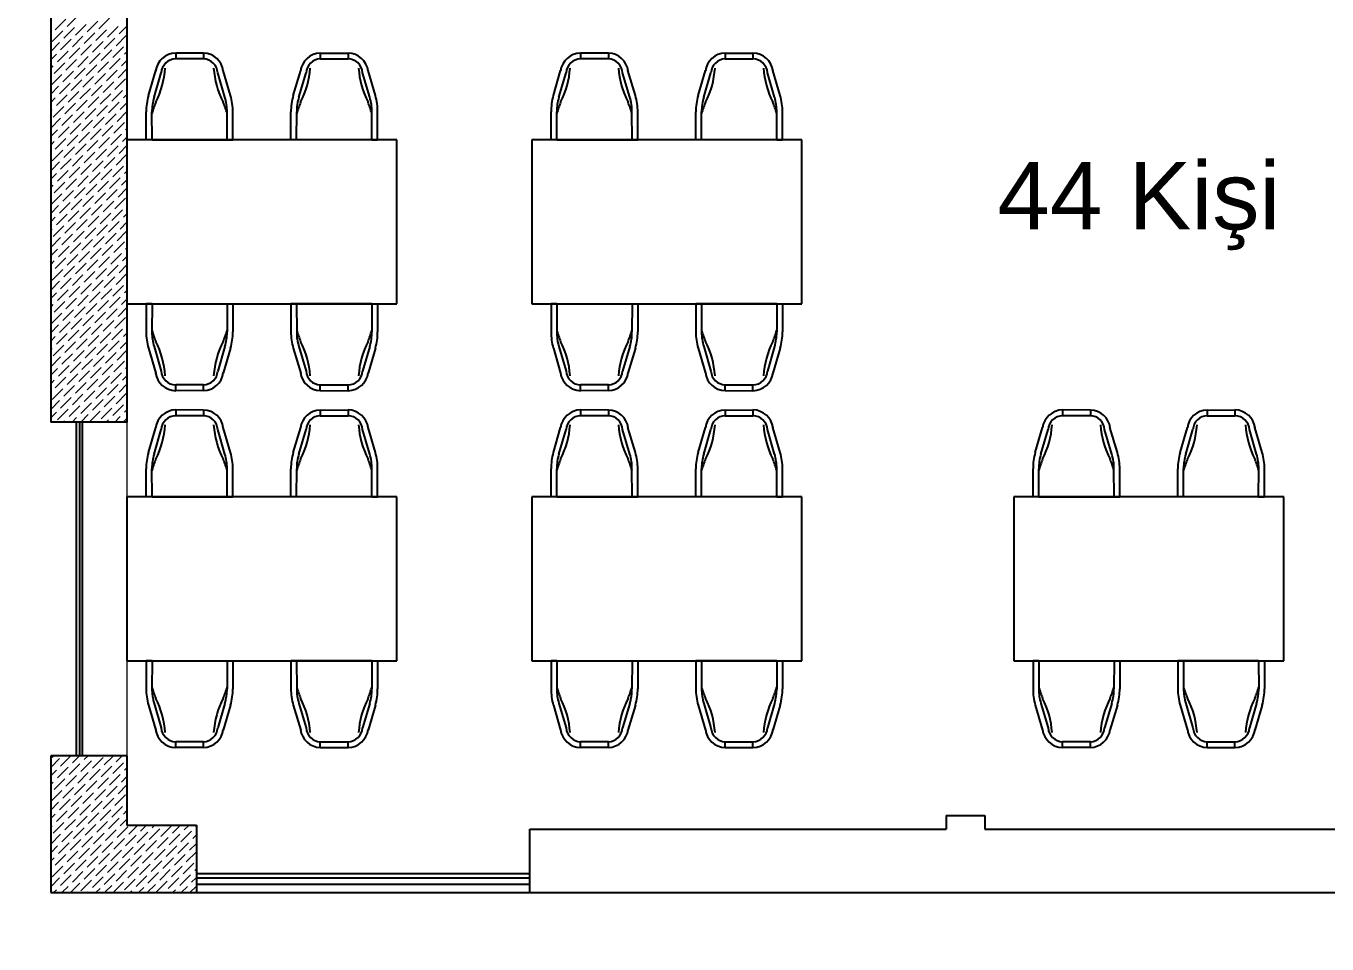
# Model space of a CAD drawing. Header units: inches. Extents: x 4918 to 12387, y -16156 to -9811.
# Drawn here: x 9258 to 9933, y -14022 to -13547 of the extents above; entities that cross this region are included whole.
import ezdxf

# ---------------------------------------------------------------- set-up
doc = ezdxf.new("R2010")
doc.units = ezdxf.units.IN
doc.header["$MEASUREMENT"] = 0
doc.layers.add('01tefris', color=8, linetype='Continuous')
doc.styles.get("Standard").update_dxf_attribs({"font": 'arial.ttf'})
pattern_1 = [(45, (-6780.7107, 0), (1.32582521, 4.86135912), [6.25, -1.25, 0, -1.25])]

# ---------------------------------------------------------------- blocks, each defined once
blk = doc.blocks.new('T_masa 01')
for p, q in [((319.72, 175), (305.29, 175.07)), ((305.29, 175.07), (305.3, 172.07)), ((319.73, 172), (305.3, 172.07)), ((319.72, 175), (319.73, 172)), ((380.28, 175), (380.27, 172)), ((380.27, 172), (394.7, 172.07)), ((380.28, 175), (394.71, 175.07)), ((394.71, 175.07), (394.7, 172.07)), ((291.16, 153.01), (294.94, 165.97)), ((294.04, 152.17), (297.74, 164.87)), ((330.84, 152.16), (327.08, 164.84)), ((333.72, 153.02), (329.87, 165.95)), ((366.28, 153.02), (370.13, 165.95)), ((369.16, 152.16), (372.92, 164.84)), ((405.96, 152.17), (402.26, 164.87)), ((408.84, 153.01), (405.06, 165.97)), ((290, 130.02), (289.96, 144.53)), ((293, 130.03), (292.96, 144.54)), ((332, 130.03), (331.96, 144.54)), ((335, 130.04), (334.96, 144.55)), ((365, 130.04), (365.04, 144.55)), ((368, 130.03), (368.04, 144.54)), ((407, 130.03), (407.04, 144.54)), ((410, 130.02), (410.04, 144.53)), ((420, 130.03), (280, 130.03)), ((280, 130.03), (280, 45.03)), ((280, 130.03), (280, 45.03)), ((293, 130.03), (290, 130.02)), ((293, 130.03), (332, 130.03)), ((332, 130.03), (335, 130.04)), ((368, 130.03), (365, 130.04)), ((407, 130.03), (368, 130.03)), ((407, 130.03), (410, 130.02)), ((420, 45.03), (420, 130.03)), ((280, 45.03), (420, 45.03)), ((290, 45.04), (289.96, 30.54)), ((293, 45.03), (290, 45.04)), ((293, 45.03), (292.96, 30.53)), ((293, 45.03), (332, 45.03)), ((332, 45.03), (331.96, 30.53)), ((332, 45.03), (335, 45.02)), ((335, 45.02), (334.96, 30.52)), ((368, 45.03), (365, 45.02)), ((365, 45.02), (365.04, 30.52)), ((407, 45.03), (368, 45.03)), ((368, 45.03), (368.04, 30.53)), ((407, 45.03), (410, 45.04)), ((407, 45.03), (407.04, 30.53)), ((410, 45.04), (410.04, 30.54)), ((291.16, 22.06), (294.94, 9.1)), ((294.04, 22.9), (297.74, 10.2)), ((330.84, 22.91), (327.08, 10.22)), ((333.72, 22.05), (329.87, 9.11)), ((366.28, 22.05), (370.13, 9.11)), ((369.16, 22.91), (372.92, 10.22)), ((405.96, 22.9), (402.26, 10.2)), ((408.84, 22.06), (405.06, 9.1)), ((305.29, 0), (305.3, 3)), ((319.72, 0.07), (305.29, 0)), ((319.73, 3.07), (305.3, 3)), ((319.72, 0.07), (319.73, 3.07)), ((380.27, 3.07), (394.7, 3)), ((380.28, 0.07), (380.27, 3.07)), ((380.28, 0.07), (394.71, 0)), ((394.71, 0), (394.7, 3))]:
    blk.add_line(p, q)
for centre, radius, start, end in [((305.54, 164.3), 10.77, 91.31082, 172.47255), ((305.55, 164.24), 7.83, 91.79211, 175.38664), ((319.5, 164.48), 10.52, 6.63392, 88.80068), ((319.49, 164.41), 7.6, 3.27677, 88.21783), ((380.5, 164.48), 10.52, 91.19932, 173.36608), ((380.51, 164.41), 7.6, 91.78217, 176.72323), ((394.45, 164.24), 7.83, 4.61336, 88.20789), ((394.46, 164.3), 10.77, 7.52745, 88.68918), ((254.89, 170.08), 45.03, 332.8553, 356.45616), ((369.9, 170.28), 45.03, 183.84696, 207.44781), ((330.1, 170.28), 45.03, 332.55219, 356.15304), ((445.11, 170.08), 45.03, 183.54384, 207.1447), ((319.96, 144.61), 30, 163.74773, 180.15156), ((319.96, 144.61), 27, 163.74773, 180.15156), ((361.65, 123.4), 71.63, 158.59545, 163.50938), ((263.39, 123.03), 71.63, 16.79373, 21.70767), ((304.96, 144.47), 27, 0.15156, 16.55538), ((304.96, 144.47), 30, 0.15156, 16.55538), ((395.04, 144.47), 30, 163.44462, 179.84844), ((395.04, 144.47), 27, 163.44462, 179.84844), ((436.61, 123.03), 71.63, 158.29233, 163.20627), ((338.35, 123.4), 71.63, 16.49062, 21.40455), ((380.04, 144.61), 27, 359.84844, 16.25227), ((380.04, 144.61), 30, 359.84844, 16.25227), ((319.96, 30.46), 30, 179.84844, 196.25227), ((361.65, 51.67), 71.63, 196.49062, 201.40455), ((319.96, 30.46), 27, 179.84844, 196.25227), ((263.39, 52.03), 71.63, 338.29233, 343.20627), ((304.96, 30.6), 27, 343.44462, 359.84844), ((304.96, 30.6), 30, 343.44462, 359.84844), ((395.04, 30.6), 30, 180.15156, 196.55538), ((436.61, 52.03), 71.63, 196.79373, 201.70767), ((395.04, 30.6), 27, 180.15156, 196.55538), ((338.35, 51.67), 71.63, 338.59545, 343.50938), ((380.04, 30.46), 27, 343.74773, 0.15156), ((380.04, 30.46), 30, 343.74773, 0.15156), ((254.89, 4.98), 45.03, 3.54384, 27.1447), ((369.9, 4.78), 45.03, 152.55219, 176.15304), ((330.1, 4.78), 45.03, 3.84696, 27.44781), ((445.11, 4.98), 45.03, 152.8553, 176.45616), ((305.54, 10.77), 10.77, 187.52745, 268.68918), ((305.55, 10.83), 7.83, 184.61336, 268.20789), ((319.5, 10.58), 10.52, 271.19932, 353.36608), ((319.49, 10.66), 7.6, 271.78217, 356.72323), ((380.5, 10.58), 10.52, 186.63392, 268.80068), ((380.51, 10.66), 7.6, 183.27677, 268.21783), ((394.45, 10.83), 7.83, 271.79211, 355.38664), ((394.46, 10.77), 10.77, 271.31082, 352.47255)]:
    blk.add_arc(centre, radius, start, end)

msp = doc.modelspace()

# ---------------------------------------------------------------- hatches: boundary and pattern name
at = {"lineweight": 18}
h = msp.add_hatch(dxfattribs=at)
h.set_pattern_fill('ANSI36', scale=20)
h.set_pattern_definition(pattern_1)
h.paths.add_polyline_path([(5624.99342, -11064.53075), (5538.99342, -11064.53075), (5538.99342, -11150.53075), (5624.99342, -11150.53075)])
h.paths.add_polyline_path([(6290.99342, -11064.53075), (6204.99342, -11064.53075), (6204.99342, -11150.53075), (6290.99342, -11150.53075)])
h.paths.add_polyline_path([(5624.99342, -10344.03075), (5538.99342, -10344.03075), (5538.99342, -10430.03075), (5624.99342, -10430.03075)])
h.paths.add_polyline_path([(6290.99342, -10344.03075), (6204.99342, -10344.03075), (6204.99342, -10430.03075), (6290.99342, -10430.03075)])
h.paths.add_polyline_path([(6290.99342, -11782.53075), (6204.99342, -11782.53075), (6204.99342, -11868.53075), (6290.99342, -11868.53075)])
h.paths.add_polyline_path([(5624.99342, -11782.53075), (5538.99342, -11782.53075), (5538.99342, -11868.53075), (5624.99342, -11868.53075)])
h.paths.add_polyline_path([(5280.8122, -10161.95236), (5391.35109, -10161.95236), (5391.35109, -10031.4942), (5280.8122, -10031.4942)], flags=9)
h.paths.add_polyline_path([(6315.68616, -15843.26666), (6712.58247, -15843.26666), (6712.58247, -15791.74892), (6315.68616, -15791.74892)], flags=9)
h.paths.add_polyline_path([(4956.49954, -15821.12568), (5161.17212, -15821.12568), (5161.17212, -15769.60794), (4956.49954, -15769.60794)], flags=9)
h.paths.add_polyline_path([(9807.48807, -14041.76793), (10895.91918, -14041.76793), (10895.91918, -13959.33956), (9807.48807, -13959.33956)], flags=9)
h.paths.add_polyline_path([(5924.53452, -14543.35309), (6123.3749, -14543.35309), (6123.3749, -14450.06637), (5924.53452, -14450.06637)], flags=9)
h.paths.add_polyline_path([(6022.77133, -10410.80211), (6150.40435, -10410.80211), (6150.40435, -10338.67728), (6022.77133, -10338.67728)], flags=9)
h.paths.add_polyline_path([(4953.26902, -16078.94853), (5193.85565, -16078.94853), (5193.85565, -15975.91306), (4953.26902, -15975.91306)], flags=9)
h.paths.add_polyline_path([(6087.5737, -10137.18671), (6215.20672, -10137.18671), (6215.20672, -10065.06188), (6087.5737, -10065.06188)], flags=9)
h.paths.add_polyline_path([(7358.296, -9989.2343), (7312.71278, -9989.2343), (7312.71278, -10014.99317), (7358.296, -10014.99317)], flags=9)
h.paths.add_polyline_path([(6726.54173, -10464.48752), (6854.17474, -10464.48752), (6854.17474, -10392.36269), (6726.54173, -10392.36269)], flags=9)
h.paths.add_polyline_path([(5248.11533, -10217.79539), (5375.74834, -10217.79539), (5375.74834, -10145.67056), (5248.11533, -10145.67056)], flags=9)
h.paths.add_polyline_path([(6380.19977, -11380.61165), (6484.45454, -11380.61165), (6484.45454, -11310.15918), (6380.19977, -11310.15918)], flags=9)
h.paths.add_polyline_path([(6382.51134, -11689.58311), (6474.18085, -11689.58311), (6474.18085, -11663.82424), (6382.51134, -11663.82424)], flags=9)
h.paths.add_polyline_path([(5870.16444, -10198.86577), (5997.79746, -10198.86577), (5997.79746, -10126.74094), (5870.16444, -10126.74094)], flags=9)
h.paths.add_polyline_path([(7107.63815, -10309.18409), (7208.07812, -10309.18409), (7208.07812, -10237.05926), (7107.63815, -10237.05926)], flags=9)
h.paths.add_polyline_path([(7985.5618, -10220.59541), (7939.97858, -10220.59541), (7939.97858, -10246.35428), (7985.5618, -10246.35428)], flags=9)
h.paths.add_polyline_path([(5618.76192, -15952.76197), (5859.34855, -15952.76197), (5859.34855, -15849.7265), (5618.76192, -15849.7265)], flags=9)
h.paths.add_polyline_path([(9693.45446, -14275.01725), (9705.96298, -14275.01725), (9705.96298, -14269.86548), (9693.45446, -14269.86548)], flags=9)
h = msp.add_hatch(dxfattribs=at)
h.set_pattern_fill('ANSI36', scale=20)
h.set_pattern_definition(pattern_1)
h.paths.add_polyline_path([(5624.99342, -12502.03075), (5538.99342, -12502.03075), (5538.99342, -12588.03075), (5624.99342, -12588.03075)])
h.paths.add_polyline_path([(6290.99342, -12502.03075), (6204.99342, -12502.03075), (6204.99342, -12588.03075), (6290.99342, -12588.03075)])
h.paths.add_polyline_path([(6956.99342, -12502.03075), (6870.99342, -12502.03075), (6870.99342, -12588.03075), (6956.99342, -12588.03075)])
h.paths.add_polyline_path([(6956.99342, -11782.53075), (6870.99342, -11782.53075), (6870.99342, -11868.53075), (6956.99342, -11868.53075)])
h.paths.add_polyline_path([(6956.99342, -11064.53075), (6870.99342, -11064.53075), (6870.99342, -11150.53075), (6956.99342, -11150.53075)])
h.paths.add_polyline_path([(6956.99342, -13264.53075), (6870.99342, -13264.53075), (6870.99342, -13350.53075), (6956.99342, -13350.53075)])
h.paths.add_polyline_path([(6956.99342, -13189.53075), (6870.99342, -13189.53075), (6870.99342, -13264.53075), (6956.99342, -13264.53075)])
h.paths.add_polyline_path([(6290.99342, -13264.53075), (6204.99342, -13264.53075), (6204.99342, -13350.53075), (6290.99342, -13350.53075)])
h.paths.add_polyline_path([(6290.99342, -13189.53075), (6204.99342, -13189.53075), (6204.99342, -13264.53075), (6290.99342, -13264.53075)])
h.paths.add_polyline_path([(5624.99342, -13264.53075), (5538.99342, -13264.53075), (5538.99342, -13350.53075), (5624.99342, -13350.53075)])
h.paths.add_polyline_path([(5624.99342, -13189.53075), (5538.99342, -13189.53075), (5538.99342, -13264.53075), (5624.99342, -13264.53075)])
h.paths.add_polyline_path([(5280.8122, -10161.95236), (5391.35109, -10161.95236), (5391.35109, -10031.4942), (5280.8122, -10031.4942)], flags=9)
h.paths.add_polyline_path([(6315.68616, -15843.26666), (6712.58247, -15843.26666), (6712.58247, -15791.74892), (6315.68616, -15791.74892)], flags=9)
h.paths.add_polyline_path([(4956.49954, -15821.12568), (5161.17212, -15821.12568), (5161.17212, -15769.60794), (4956.49954, -15769.60794)], flags=9)
h.paths.add_polyline_path([(9807.48807, -14041.76793), (10895.91918, -14041.76793), (10895.91918, -13959.33956), (9807.48807, -13959.33956)], flags=9)
h.paths.add_polyline_path([(5924.53452, -14543.35309), (6123.3749, -14543.35309), (6123.3749, -14450.06637), (5924.53452, -14450.06637)], flags=9)
h.paths.add_polyline_path([(6022.77133, -10410.80211), (6150.40435, -10410.80211), (6150.40435, -10338.67728), (6022.77133, -10338.67728)], flags=9)
h.paths.add_polyline_path([(4953.26902, -16078.94853), (5193.85565, -16078.94853), (5193.85565, -15975.91306), (4953.26902, -15975.91306)], flags=9)
h.paths.add_polyline_path([(6087.5737, -10137.18671), (6215.20672, -10137.18671), (6215.20672, -10065.06188), (6087.5737, -10065.06188)], flags=9)
h.paths.add_polyline_path([(7358.296, -9989.2343), (7312.71278, -9989.2343), (7312.71278, -10014.99317), (7358.296, -10014.99317)], flags=9)
h.paths.add_polyline_path([(6726.54173, -10464.48752), (6854.17474, -10464.48752), (6854.17474, -10392.36269), (6726.54173, -10392.36269)], flags=9)
h.paths.add_polyline_path([(5248.11533, -10217.79539), (5375.74834, -10217.79539), (5375.74834, -10145.67056), (5248.11533, -10145.67056)], flags=9)
h.paths.add_polyline_path([(6380.19977, -11380.61165), (6484.45454, -11380.61165), (6484.45454, -11310.15918), (6380.19977, -11310.15918)], flags=9)
h.paths.add_polyline_path([(6382.51134, -11689.58311), (6474.18085, -11689.58311), (6474.18085, -11663.82424), (6382.51134, -11663.82424)], flags=9)
h.paths.add_polyline_path([(5870.16444, -10198.86577), (5997.79746, -10198.86577), (5997.79746, -10126.74094), (5870.16444, -10126.74094)], flags=9)
h.paths.add_polyline_path([(7107.63815, -10309.18409), (7208.07812, -10309.18409), (7208.07812, -10237.05926), (7107.63815, -10237.05926)], flags=9)
h.paths.add_polyline_path([(7985.5618, -10220.59541), (7939.97858, -10220.59541), (7939.97858, -10246.35428), (7985.5618, -10246.35428)], flags=9)
h.paths.add_polyline_path([(5618.76192, -15952.76197), (5859.34855, -15952.76197), (5859.34855, -15849.7265), (5618.76192, -15849.7265)], flags=9)
h.paths.add_polyline_path([(9693.45446, -14275.01725), (9705.96298, -14275.01725), (9705.96298, -14269.86548), (9693.45446, -14269.86548)], flags=9)
h = msp.add_hatch(dxfattribs=at)
h.set_pattern_fill('ANSI36', scale=20)
h.set_pattern_definition(pattern_1)
h.paths.add_polyline_path([(6956.99342, -13945.53075), (6870.99342, -13945.53075), (6870.99342, -14031.53075), (6956.99342, -14031.53075)])
h.paths.add_polyline_path([(6290.99342, -13945.53075), (6204.99342, -13945.53075), (6204.99342, -14031.53075), (6290.99342, -14031.53075)])
h.paths.add_polyline_path([(5624.99342, -13945.53075), (5538.99342, -13945.53075), (5538.99342, -14031.53075), (5624.99342, -14031.53075)])
h.paths.add_polyline_path([(5280.8122, -10161.95236), (5391.35109, -10161.95236), (5391.35109, -10031.4942), (5280.8122, -10031.4942)], flags=9)
h.paths.add_polyline_path([(6315.68616, -15843.26666), (6712.58247, -15843.26666), (6712.58247, -15791.74892), (6315.68616, -15791.74892)], flags=9)
h.paths.add_polyline_path([(4956.49954, -15821.12568), (5161.17212, -15821.12568), (5161.17212, -15769.60794), (4956.49954, -15769.60794)], flags=9)
h.paths.add_polyline_path([(9807.48807, -14041.76793), (10895.91918, -14041.76793), (10895.91918, -13959.33956), (9807.48807, -13959.33956)], flags=9)
h.paths.add_polyline_path([(5924.53452, -14543.35309), (6123.3749, -14543.35309), (6123.3749, -14450.06637), (5924.53452, -14450.06637)], flags=9)
h.paths.add_polyline_path([(6022.77133, -10410.80211), (6150.40435, -10410.80211), (6150.40435, -10338.67728), (6022.77133, -10338.67728)], flags=9)
h.paths.add_polyline_path([(4953.26902, -16078.94853), (5193.85565, -16078.94853), (5193.85565, -15975.91306), (4953.26902, -15975.91306)], flags=9)
h.paths.add_polyline_path([(6087.5737, -10137.18671), (6215.20672, -10137.18671), (6215.20672, -10065.06188), (6087.5737, -10065.06188)], flags=9)
h.paths.add_polyline_path([(7358.296, -9989.2343), (7312.71278, -9989.2343), (7312.71278, -10014.99317), (7358.296, -10014.99317)], flags=9)
h.paths.add_polyline_path([(6726.54173, -10464.48752), (6854.17474, -10464.48752), (6854.17474, -10392.36269), (6726.54173, -10392.36269)], flags=9)
h.paths.add_polyline_path([(5248.11533, -10217.79539), (5375.74834, -10217.79539), (5375.74834, -10145.67056), (5248.11533, -10145.67056)], flags=9)
h.paths.add_polyline_path([(6380.19977, -11380.61165), (6484.45454, -11380.61165), (6484.45454, -11310.15918), (6380.19977, -11310.15918)], flags=9)
h.paths.add_polyline_path([(6382.51134, -11689.58311), (6474.18085, -11689.58311), (6474.18085, -11663.82424), (6382.51134, -11663.82424)], flags=9)
h.paths.add_polyline_path([(5870.16444, -10198.86577), (5997.79746, -10198.86577), (5997.79746, -10126.74094), (5870.16444, -10126.74094)], flags=9)
h.paths.add_polyline_path([(7107.63815, -10309.18409), (7208.07812, -10309.18409), (7208.07812, -10237.05926), (7107.63815, -10237.05926)], flags=9)
h.paths.add_polyline_path([(7985.5618, -10220.59541), (7939.97858, -10220.59541), (7939.97858, -10246.35428), (7985.5618, -10246.35428)], flags=9)
h.paths.add_polyline_path([(5618.76192, -15952.76197), (5859.34855, -15952.76197), (5859.34855, -15849.7265), (5618.76192, -15849.7265)], flags=9)
h.paths.add_polyline_path([(9693.45446, -14275.01725), (9705.96298, -14275.01725), (9705.96298, -14269.86548), (9693.45446, -14269.86548)], flags=9)
h = msp.add_hatch(dxfattribs=at)
h.set_pattern_fill('ANSI36', scale=20)
h.set_pattern_definition(pattern_1)
h.paths.add_polyline_path([(6956.99342, -14666.03075), (6870.99342, -14666.03075), (6870.99342, -14752.03075), (6956.99342, -14752.03075)])
h.paths.add_polyline_path([(6290.99342, -14666.03075), (6204.99342, -14666.03075), (6204.99342, -14752.03075), (6290.99342, -14752.03075)])
h.paths.add_polyline_path([(6956.99342, -15386.53075), (6870.99342, -15386.53075), (6870.99342, -15472.53075), (6956.99342, -15472.53075)])
h.paths.add_polyline_path([(5624.99342, -14666.03075), (5538.99342, -14666.03075), (5538.99342, -14752.03075), (5624.99342, -14752.03075)])
h.paths.add_polyline_path([(5624.99342, -15386.53075), (5538.99342, -15386.53075), (5538.99342, -15472.53075), (5624.99342, -15472.53075)])
h.paths.add_polyline_path([(6290.99342, -15386.53075), (6204.99342, -15386.53075), (6204.99342, -15472.53075), (6290.99342, -15472.53075)])
h.paths.add_polyline_path([(10339.40352, -14381.79456), (10348.42296, -14381.79456), (10348.42296, -14376.64278), (10339.40352, -14376.64278)], flags=9)
h.paths.add_polyline_path([(5280.8122, -10161.95236), (5391.35109, -10161.95236), (5391.35109, -10031.4942), (5280.8122, -10031.4942)], flags=9)
h.paths.add_polyline_path([(6315.68616, -15843.26666), (6712.58247, -15843.26666), (6712.58247, -15791.74892), (6315.68616, -15791.74892)], flags=9)
h.paths.add_polyline_path([(4956.49954, -15821.12568), (5161.17212, -15821.12568), (5161.17212, -15769.60794), (4956.49954, -15769.60794)], flags=9)
h.paths.add_polyline_path([(9807.48807, -14041.76793), (10895.91918, -14041.76793), (10895.91918, -13959.33956), (9807.48807, -13959.33956)], flags=9)
h.paths.add_polyline_path([(5924.53452, -14543.35309), (6123.3749, -14543.35309), (6123.3749, -14450.06637), (5924.53452, -14450.06637)], flags=9)
h.paths.add_polyline_path([(6022.77133, -10410.80211), (6150.40435, -10410.80211), (6150.40435, -10338.67728), (6022.77133, -10338.67728)], flags=9)
h.paths.add_polyline_path([(4953.26902, -16078.94853), (5193.85565, -16078.94853), (5193.85565, -15975.91306), (4953.26902, -15975.91306)], flags=9)
h.paths.add_polyline_path([(6087.5737, -10137.18671), (6215.20672, -10137.18671), (6215.20672, -10065.06188), (6087.5737, -10065.06188)], flags=9)
h.paths.add_polyline_path([(7358.296, -9989.2343), (7312.71278, -9989.2343), (7312.71278, -10014.99317), (7358.296, -10014.99317)], flags=9)
h.paths.add_polyline_path([(6726.54173, -10464.48752), (6854.17474, -10464.48752), (6854.17474, -10392.36269), (6726.54173, -10392.36269)], flags=9)
h.paths.add_polyline_path([(5248.11533, -10217.79539), (5375.74834, -10217.79539), (5375.74834, -10145.67056), (5248.11533, -10145.67056)], flags=9)
h.paths.add_polyline_path([(6380.19977, -11380.61165), (6484.45454, -11380.61165), (6484.45454, -11310.15918), (6380.19977, -11310.15918)], flags=9)
h.paths.add_polyline_path([(6382.51134, -11689.58311), (6474.18085, -11689.58311), (6474.18085, -11663.82424), (6382.51134, -11663.82424)], flags=9)
h.paths.add_polyline_path([(5870.16444, -10198.86577), (5997.79746, -10198.86577), (5997.79746, -10126.74094), (5870.16444, -10126.74094)], flags=9)
h.paths.add_polyline_path([(7107.63815, -10309.18409), (7208.07812, -10309.18409), (7208.07812, -10237.05926), (7107.63815, -10237.05926)], flags=9)
h.paths.add_polyline_path([(7985.5618, -10220.59541), (7939.97858, -10220.59541), (7939.97858, -10246.35428), (7985.5618, -10246.35428)], flags=9)
h.paths.add_polyline_path([(5618.76192, -15952.76197), (5859.34855, -15952.76197), (5859.34855, -15849.7265), (5618.76192, -15849.7265)], flags=9)
h.paths.add_polyline_path([(9693.45446, -14275.01725), (9705.96298, -14275.01725), (9705.96298, -14269.86548), (9693.45446, -14269.86548)], flags=9)

# ---------------------------------------------------------------- linework, layer by layer
for p, q in [((9270.71488, -13479.84929), (9270.71488, -13751.84929)), ((9310.25993, -13479.84929), (9310.25993, -13751.84929)), ((9310.25993, -13751.84929), (9270.71488, -13751.84929)), ((9284.06964, -13924.84929), (9284.06964, -13751.84929)), ((9285.7606, -13924.84929), (9285.7606, -13751.84929)), ((9287.12946, -13924.84929), (9287.12946, -13751.84929)), ((9310.25993, -13924.84929), (9270.71488, -13924.84929)), ((9270.71488, -13924.84929), (9270.71488, -13995.84929)), ((9310.25993, -13924.84929), (9310.25993, -13960.84929)), ((9310.25993, -13960.84929), (9346.25993, -13960.84929)), ((9346.25993, -13960.84929), (9346.25993, -13995.84929)), ((9735.25993, -13955.84929), (9755.25993, -13955.84929)), ((9735.25993, -13955.84929), (9735.25993, -13962.84929)), ((9755.25993, -13955.84929), (9755.25993, -13962.84929)), ((9519.25993, -13962.84929), (9735.25993, -13962.84929)), ((9519.25993, -13995.84929), (9519.25993, -13962.84929)), ((9755.25993, -13962.84929), (10125.25993, -13962.84929)), ((9346.25993, -13985.84929), (9519.25993, -13985.84929)), ((9346.25993, -13988.2194), (9519.25993, -13988.2194)), ((9346.25993, -13991.47829), (9519.25993, -13991.47829)), ((9270.71488, -13995.84929), (10350.25993, -13995.84929))]:
    msp.add_line(p, q)
at = {"color": 7, "linetype": 'Continuous', "lineweight": 18}
for p, q in [((9279.17684, -13546.82962), (9284.70111, -13541.30535)), ((9295.74965, -13547.93447), (9301.27393, -13542.4102)), ((9271.44286, -13554.5636), (9276.96713, -13549.03933)), ((9273.10014, -13548.4869), (9278.62441, -13542.96263)), ((9277.51956, -13552.90632), (9283.04383, -13547.38205)), ((9283.59626, -13551.24904), (9289.12053, -13545.72477)), ((9289.67296, -13549.59176), (9295.19723, -13544.06748)), ((9294.09237, -13554.01117), (9299.61664, -13548.4869)), ((9300.16907, -13552.35389), (9305.69334, -13546.82962)), ((9306.24577, -13550.69661), (9310.25993, -13546.68245)), ((9270.71488, -13550.87216), (9270.89043, -13550.69661)), ((9270.71488, -13559.71099), (9275.30985, -13555.11603)), ((9275.86228, -13558.98302), (9281.38655, -13553.45875)), ((9281.93898, -13557.32574), (9287.46325, -13551.80146)), ((9286.35839, -13561.74515), (9291.88266, -13556.22088)), ((9288.01567, -13555.66845), (9293.53995, -13550.14418)), ((9292.43509, -13560.08787), (9297.95936, -13554.5636)), ((9298.51179, -13558.43059), (9304.03606, -13552.90632)), ((9304.58849, -13556.77331), (9310.11276, -13551.24904)), ((9270.71488, -13564.13041), (9273.65257, -13561.19273)), ((9274.20499, -13565.05972), (9279.72927, -13559.53544)), ((9280.28169, -13563.40244), (9285.80597, -13557.87816)), ((9284.70111, -13567.82185), (9290.22538, -13562.29758)), ((9290.77781, -13566.16457), (9296.30208, -13560.6403)), ((9296.85451, -13564.50729), (9302.37878, -13558.98302)), ((9302.93121, -13562.85001), (9308.45548, -13557.32574)), ((9309.00791, -13561.19273), (9310.25993, -13559.9407)), ((9270.71488, -13568.54983), (9271.99529, -13567.26943)), ((9272.54771, -13571.13642), (9278.07198, -13565.61214)), ((9278.62441, -13569.47913), (9284.14868, -13563.95486)), ((9283.04383, -13573.89855), (9288.5681, -13568.37428)), ((9289.12053, -13572.24127), (9294.6448, -13566.717)), ((9295.19723, -13570.58399), (9300.7215, -13565.05972)), ((9299.61664, -13575.00341), (9305.14092, -13569.47913)), ((9301.27393, -13568.92671), (9306.7982, -13563.40244)), ((9305.69334, -13573.34612), (9310.25993, -13568.77953)), ((9307.35063, -13567.26943), (9310.25993, -13564.36012)), ((9270.89043, -13577.21311), (9276.4147, -13571.68884)), ((9275.30985, -13581.63253), (9280.83412, -13576.10826)), ((9276.96713, -13575.55583), (9282.4914, -13570.03156)), ((9281.38655, -13579.97525), (9286.91082, -13574.45098)), ((9287.46325, -13578.31797), (9292.98752, -13572.7937)), ((9293.53995, -13576.66069), (9299.06422, -13571.13642)), ((9297.95936, -13581.0801), (9303.48363, -13575.55583)), ((9304.03606, -13579.42282), (9309.56033, -13573.89855)), ((9270.71488, -13581.80808), (9274.75742, -13577.76554)), ((9273.65257, -13587.70923), (9279.17684, -13582.18496)), ((9279.72927, -13586.05195), (9285.25354, -13580.52768)), ((9285.80597, -13584.39467), (9291.33024, -13578.8704)), ((9290.22538, -13588.81409), (9295.74965, -13583.28981)), ((9291.88266, -13582.73739), (9297.40694, -13577.21311)), ((9296.30208, -13587.1568), (9301.82635, -13581.63253)), ((9302.37878, -13585.49952), (9307.90305, -13579.97525)), ((9308.45548, -13583.84224), (9310.25993, -13582.03779)), ((9310.11276, -13577.76554), (9310.25993, -13577.61837)), ((9270.71488, -13586.2275), (9273.10014, -13583.84224)), ((9270.71488, -13590.64692), (9271.44286, -13589.91894)), ((9271.99529, -13593.78593), (9277.51956, -13588.26166)), ((9278.07198, -13592.12865), (9283.59626, -13586.60438)), ((9284.14868, -13590.47137), (9289.67296, -13584.94709)), ((9288.5681, -13594.89078), (9294.09237, -13589.36651)), ((9294.6448, -13593.2335), (9300.16907, -13587.70923)), ((9300.7215, -13591.57622), (9306.24577, -13586.05195)), ((9306.7982, -13589.91894), (9310.25993, -13586.4572)), ((9270.71488, -13599.48575), (9275.86228, -13594.33836)), ((9276.4147, -13598.20535), (9281.93898, -13592.68108)), ((9282.4914, -13596.54807), (9288.01567, -13591.02379)), ((9286.91082, -13600.96748), (9292.43509, -13595.44321)), ((9292.98752, -13599.3102), (9298.51179, -13593.78593)), ((9299.06422, -13597.65292), (9304.58849, -13592.12865)), ((9303.48363, -13602.07234), (9309.00791, -13596.54807)), ((9305.14092, -13595.99564), (9310.25993, -13590.87662)), ((9270.71488, -13603.90517), (9274.20499, -13600.41506)), ((9274.75742, -13604.28205), (9280.28169, -13598.75777)), ((9279.17684, -13608.70146), (9284.70111, -13603.17719)), ((9280.83412, -13602.62476), (9286.35839, -13597.10049)), ((9285.25354, -13607.04418), (9290.77781, -13601.51991)), ((9291.33024, -13605.3869), (9296.85451, -13599.86263)), ((9297.40694, -13603.72962), (9302.93121, -13598.20535)), ((9301.82635, -13608.14904), (9307.35063, -13602.62476)), ((9309.56033, -13600.41506), (9310.25993, -13599.71546)), ((9270.71488, -13608.32459), (9272.54771, -13606.49175)), ((9273.10014, -13610.35874), (9278.62441, -13604.83447)), ((9277.51956, -13614.77816), (9283.04383, -13609.25389)), ((9283.59626, -13613.12088), (9289.12053, -13607.59661)), ((9289.67296, -13611.4636), (9295.19723, -13605.93933)), ((9294.09237, -13615.88302), (9299.61664, -13610.35874)), ((9295.74965, -13609.80632), (9301.27393, -13604.28205)), ((9300.16907, -13614.22573), (9305.69334, -13608.70146)), ((9306.24577, -13612.56845), (9310.25993, -13608.55429)), ((9307.90305, -13606.49175), (9310.25993, -13604.13487)), ((9270.71488, -13612.744), (9270.89043, -13612.56845)), ((9270.71488, -13621.58284), (9275.30985, -13616.98787)), ((9271.44286, -13616.43544), (9276.96713, -13610.91117)), ((9275.86228, -13620.85486), (9281.38655, -13615.33059)), ((9281.93898, -13619.19758), (9287.46325, -13613.67331)), ((9288.01567, -13617.5403), (9293.53995, -13612.01603)), ((9292.43509, -13621.95972), (9297.95936, -13616.43544)), ((9298.51179, -13620.30243), (9304.03606, -13614.77816)), ((9304.58849, -13618.64515), (9310.11276, -13613.12088)), ((9270.71488, -13626.00226), (9273.65257, -13623.06457)), ((9274.20499, -13626.93156), (9279.72927, -13621.40729)), ((9280.28169, -13625.27428), (9285.80597, -13619.75001)), ((9286.35839, -13623.617), (9291.88266, -13618.09273)), ((9290.77781, -13628.03641), (9296.30208, -13622.51214)), ((9296.85451, -13626.37913), (9302.37878, -13620.85486)), ((9302.93121, -13624.72185), (9308.45548, -13619.19758)), ((9309.00791, -13623.06457), (9310.25993, -13621.81254)), ((9270.71488, -13630.42167), (9271.99529, -13629.14127)), ((9272.54771, -13633.00826), (9278.07198, -13627.48399)), ((9278.62441, -13631.35098), (9284.14868, -13625.82671)), ((9283.04383, -13635.77039), (9288.5681, -13630.24612)), ((9284.70111, -13629.6937), (9290.22538, -13624.16942)), ((9289.12053, -13634.11311), (9294.6448, -13628.58884)), ((9295.19723, -13632.45583), (9300.7215, -13626.93156)), ((9301.27393, -13630.79855), (9306.7982, -13625.27428)), ((9307.35063, -13629.14127), (9310.25993, -13626.23196)), ((9270.89043, -13639.08496), (9276.4147, -13633.56069)), ((9276.96713, -13637.42768), (9282.4914, -13631.9034)), ((9281.38655, -13641.84709), (9286.91082, -13636.32282)), ((9287.46325, -13640.18981), (9292.98752, -13634.66554)), ((9293.53995, -13638.53253), (9299.06422, -13633.00826)), ((9299.61664, -13636.87525), (9305.14092, -13631.35098)), ((9304.03606, -13641.29467), (9309.56033, -13635.77039)), ((9305.69334, -13635.21797), (9310.25993, -13630.65138)), ((9270.71488, -13643.67993), (9274.75742, -13639.63738)), ((9273.65257, -13649.58107), (9279.17684, -13644.0568)), ((9275.30985, -13643.50438), (9280.83412, -13637.9801)), ((9279.72927, -13647.92379), (9285.25354, -13642.39952)), ((9285.80597, -13646.26651), (9291.33024, -13640.74224)), ((9291.88266, -13644.60923), (9297.40694, -13639.08496)), ((9296.30208, -13649.02865), (9301.82635, -13643.50438)), ((9297.95936, -13642.95195), (9303.48363, -13637.42768)), ((9302.37878, -13647.37137), (9307.90305, -13641.84709)), ((9308.45548, -13645.71408), (9310.25993, -13643.90963)), ((9310.11276, -13639.63738), (9310.25993, -13639.49021)), ((9270.71488, -13648.09934), (9273.10014, -13645.71408)), ((9271.99529, -13655.65777), (9277.51956, -13650.1335)), ((9278.07198, -13654.00049), (9283.59626, -13648.47622)), ((9284.14868, -13652.34321), (9289.67296, -13646.81894)), ((9290.22538, -13650.68593), (9295.74965, -13645.16166)), ((9294.6448, -13655.10535), (9300.16907, -13649.58107)), ((9300.7215, -13653.44806), (9306.24577, -13647.92379)), ((9306.7982, -13651.79078), (9310.25993, -13648.32905)), ((9270.71488, -13652.51876), (9271.44286, -13651.79078)), ((9270.71488, -13661.35759), (9275.86228, -13656.2102)), ((9276.4147, -13660.07719), (9281.93898, -13654.55292)), ((9282.4914, -13658.41991), (9288.01567, -13652.89564)), ((9286.91082, -13662.83933), (9292.43509, -13657.31505)), ((9288.5681, -13656.76263), (9294.09237, -13651.23836)), ((9292.98752, -13661.18204), (9298.51179, -13655.65777)), ((9299.06422, -13659.52476), (9304.58849, -13654.00049)), ((9305.14092, -13657.86748), (9310.25993, -13652.74846)), ((9270.71488, -13665.77701), (9274.20499, -13662.2869)), ((9274.75742, -13666.15389), (9280.28169, -13660.62962)), ((9280.83412, -13664.49661), (9286.35839, -13658.97234)), ((9285.25354, -13668.91603), (9290.77781, -13663.39175)), ((9291.33024, -13667.25874), (9296.85451, -13661.73447)), ((9297.40694, -13665.60146), (9302.93121, -13660.07719)), ((9303.48363, -13663.94418), (9309.00791, -13658.41991)), ((9309.56033, -13662.2869), (9310.25993, -13661.5873)), ((9270.71488, -13670.19643), (9272.54771, -13668.3636)), ((9273.10014, -13672.23059), (9278.62441, -13666.70632)), ((9277.51956, -13676.65001), (9283.04383, -13671.12573)), ((9279.17684, -13670.57331), (9284.70111, -13665.04903)), ((9283.59626, -13674.99272), (9289.12053, -13669.46845)), ((9289.67296, -13673.33544), (9295.19723, -13667.81117)), ((9295.74965, -13671.67816), (9301.27393, -13666.15389)), ((9300.16907, -13676.09758), (9305.69334, -13670.57331)), ((9301.82635, -13670.02088), (9307.35063, -13664.49661)), ((9306.24577, -13674.4403), (9310.25993, -13670.42613)), ((9307.90305, -13668.3636), (9310.25993, -13666.00672)), ((9270.71488, -13674.61585), (9270.89043, -13674.4403)), ((9271.44286, -13678.30729), (9276.96713, -13672.78302)), ((9275.86228, -13682.7267), (9281.38655, -13677.20243)), ((9281.93898, -13681.06942), (9287.46325, -13675.54515)), ((9288.01567, -13679.41214), (9293.53995, -13673.88787)), ((9294.09237, -13677.75486), (9299.61664, -13672.23059)), ((9298.51179, -13682.17428), (9304.03606, -13676.65001)), ((9304.58849, -13680.517), (9310.11276, -13674.99272)), ((9270.71488, -13683.45468), (9275.30985, -13678.85971)), ((9274.20499, -13688.8034), (9279.72927, -13683.27913)), ((9280.28169, -13687.14612), (9285.80597, -13681.62185)), ((9286.35839, -13685.48884), (9291.88266, -13679.96457)), ((9290.77781, -13689.90826), (9296.30208, -13684.38399)), ((9292.43509, -13683.83156), (9297.95936, -13678.30729)), ((9296.85451, -13688.25098), (9302.37878, -13682.7267)), ((9302.93121, -13686.59369), (9308.45548, -13681.06942)), ((9309.00791, -13684.93641), (9310.25993, -13683.68439)), ((9270.71488, -13687.8741), (9273.65257, -13684.93641)), ((9270.71488, -13692.29352), (9271.99529, -13691.01311)), ((9272.54771, -13694.8801), (9278.07198, -13689.35583)), ((9278.62441, -13693.22282), (9284.14868, -13687.69855)), ((9284.70111, -13691.56554), (9290.22538, -13686.04127)), ((9289.12053, -13695.98496), (9294.6448, -13690.46068)), ((9295.19723, -13694.32768), (9300.7215, -13688.8034)), ((9301.27393, -13692.67039), (9306.7982, -13687.14612)), ((9307.35063, -13691.01311), (9310.25993, -13688.1038)), ((9270.89043, -13700.9568), (9276.4147, -13695.43253)), ((9276.96713, -13699.29952), (9282.4914, -13693.77525)), ((9283.04383, -13697.64224), (9288.5681, -13692.11797)), ((9287.46325, -13702.06166), (9292.98752, -13696.53738)), ((9293.53995, -13700.40437), (9299.06422, -13694.8801)), ((9299.61664, -13698.74709), (9305.14092, -13693.22282)), ((9304.03606, -13703.16651), (9309.56033, -13697.64224)), ((9305.69334, -13697.08981), (9310.25993, -13692.52322)), ((9270.71488, -13705.55177), (9274.75742, -13701.50923)), ((9275.30985, -13705.37622), (9280.83412, -13699.85195)), ((9279.72927, -13709.79564), (9285.25354, -13704.27136)), ((9281.38655, -13703.71894), (9286.91082, -13698.19467)), ((9285.80597, -13708.13835), (9291.33024, -13702.61408)), ((9291.88266, -13706.48107), (9297.40694, -13700.9568)), ((9297.95936, -13704.82379), (9303.48363, -13699.29952)), ((9302.37878, -13709.24321), (9307.90305, -13703.71894)), ((9310.11276, -13701.50923), (9310.25993, -13701.36206)), ((9270.71488, -13709.97119), (9273.10014, -13707.58593)), ((9273.65257, -13711.45292), (9279.17684, -13705.92865)), ((9278.07198, -13715.87233), (9283.59626, -13710.34806)), ((9284.14868, -13714.21505), (9289.67296, -13708.69078)), ((9290.22538, -13712.55777), (9295.74965, -13707.0335)), ((9294.6448, -13716.97719), (9300.16907, -13711.45292)), ((9296.30208, -13710.90049), (9301.82635, -13705.37622)), ((9300.7215, -13715.31991), (9306.24577, -13709.79564)), ((9306.7982, -13713.66263), (9310.25993, -13710.20089)), ((9308.45548, -13707.58593), (9310.25993, -13705.78147)), ((9270.71488, -13714.3906), (9271.44286, -13713.66263)), ((9270.71488, -13723.22944), (9275.86228, -13718.08204)), ((9271.99529, -13717.52962), (9277.51956, -13712.00534)), ((9276.4147, -13721.94903), (9281.93898, -13716.42476)), ((9282.4914, -13720.29175), (9288.01567, -13714.76748)), ((9288.5681, -13718.63447), (9294.09237, -13713.1102)), ((9292.98752, -13723.05389), (9298.51179, -13717.52962)), ((9299.06422, -13721.39661), (9304.58849, -13715.87233)), ((9305.14092, -13719.73932), (9310.25993, -13714.62031)), ((9270.71488, -13727.64886), (9274.20499, -13724.15874)), ((9274.75742, -13728.02573), (9280.28169, -13722.50146)), ((9280.83412, -13726.36845), (9286.35839, -13720.84418)), ((9286.91082, -13724.71117), (9292.43509, -13719.1869)), ((9291.33024, -13729.13059), (9296.85451, -13723.60632)), ((9297.40694, -13727.47331), (9302.93121, -13721.94903)), ((9303.48363, -13725.81602), (9309.00791, -13720.29175)), ((9309.56033, -13724.15874), (9310.25993, -13723.45914)), ((9270.71488, -13732.06827), (9272.54771, -13730.23544)), ((9273.10014, -13734.10243), (9278.62441, -13728.57816)), ((9279.17684, -13732.44515), (9284.70111, -13726.92088)), ((9283.59626, -13736.86457), (9289.12053, -13731.3403)), ((9285.25354, -13730.78787), (9290.77781, -13725.2636)), ((9289.67296, -13735.20729), (9295.19723, -13729.68301)), ((9295.74965, -13733.55), (9301.27393, -13728.02573)), ((9301.82635, -13731.89272), (9307.35063, -13726.36845)), ((9307.90305, -13730.23544), (9310.25993, -13727.87856)), ((9270.71488, -13736.48769), (9270.89043, -13736.31214)), ((9271.44286, -13740.17913), (9276.96713, -13734.65486)), ((9277.51956, -13738.52185), (9283.04383, -13732.99758)), ((9281.93898, -13742.94127), (9287.46325, -13737.41699)), ((9288.01567, -13741.28398), (9293.53995, -13735.75971)), ((9294.09237, -13739.6267), (9299.61664, -13734.10243)), ((9298.51179, -13744.04612), (9304.03606, -13738.52185)), ((9300.16907, -13737.96942), (9305.69334, -13732.44515)), ((9304.58849, -13742.38884), (9310.11276, -13736.86457)), ((9306.24577, -13736.31214), (9310.25993, -13732.29798)), ((9270.71488, -13745.32653), (9275.30985, -13740.73156)), ((9274.20499, -13750.67525), (9279.72927, -13745.15097)), ((9275.86228, -13744.59855), (9281.38655, -13739.07428)), ((9280.28169, -13749.01797), (9285.80597, -13743.49369)), ((9286.35839, -13747.36068), (9291.88266, -13741.83641)), ((9292.43509, -13745.7034), (9297.95936, -13740.17913)), ((9296.85451, -13750.12282), (9302.37878, -13744.59855)), ((9302.93121, -13748.46554), (9308.45548, -13742.94127)), ((9270.71488, -13749.74594), (9273.65257, -13746.80826)), ((9277.45037, -13751.84929), (9278.07198, -13751.22767)), ((9281.86979, -13751.84929), (9284.14868, -13749.57039)), ((9286.28921, -13751.84929), (9290.22538, -13747.91311)), ((9290.77781, -13751.7801), (9296.30208, -13746.25583)), ((9299.54746, -13751.84929), (9300.7215, -13750.67525)), ((9303.96688, -13751.84929), (9306.7982, -13749.01797)), ((9308.38629, -13751.84929), (9310.25993, -13749.97565)), ((9309.00791, -13746.80826), (9310.25993, -13745.55623)), ((9270.71488, -13930.94206), (9275.30985, -13926.34709)), ((9271.44286, -13925.79466), (9272.38823, -13924.84929)), ((9275.86228, -13930.21408), (9281.22707, -13924.84929)), ((9281.93898, -13928.5568), (9285.64648, -13924.84929)), ((9286.35839, -13932.97621), (9291.88266, -13927.45194)), ((9288.01567, -13926.89951), (9290.0659, -13924.84929)), ((9292.43509, -13931.31893), (9297.95936, -13925.79466)), ((9294.09237, -13925.24223), (9294.48532, -13924.84929)), ((9298.51179, -13929.66165), (9303.32415, -13924.84929)), ((9304.58849, -13928.00437), (9307.74357, -13924.84929)), ((9270.71488, -13935.36147), (9273.65257, -13932.42379)), ((9274.20499, -13936.29078), (9279.72927, -13930.7665)), ((9280.28169, -13934.6335), (9285.80597, -13929.10922)), ((9284.70111, -13939.05291), (9290.22538, -13933.52864)), ((9290.77781, -13937.39563), (9296.30208, -13931.87136)), ((9296.85451, -13935.73835), (9302.37878, -13930.21408)), ((9302.93121, -13934.08107), (9308.45548, -13928.5568)), ((9309.00791, -13932.42379), (9310.25993, -13931.17176)), ((9270.71488, -13939.78089), (9271.99529, -13938.50049)), ((9272.54771, -13942.36748), (9278.07198, -13936.8432)), ((9278.62441, -13940.71019), (9284.14868, -13935.18592)), ((9283.04383, -13945.12961), (9288.5681, -13939.60534)), ((9289.12053, -13943.47233), (9294.6448, -13937.94806)), ((9295.19723, -13941.81505), (9300.7215, -13936.29078)), ((9299.61664, -13946.23447), (9305.14092, -13940.71019)), ((9301.27393, -13940.15777), (9306.7982, -13934.6335)), ((9305.69334, -13944.57718), (9310.25993, -13940.01059)), ((9307.35063, -13938.50049), (9310.25993, -13935.59118)), ((9270.89043, -13948.44417), (9276.4147, -13942.9199)), ((9275.30985, -13952.86359), (9280.83412, -13947.33932)), ((9276.96713, -13946.78689), (9282.4914, -13941.26262)), ((9281.38655, -13951.20631), (9286.91082, -13945.68204)), ((9287.46325, -13949.54903), (9292.98752, -13944.02476)), ((9293.53995, -13947.89175), (9299.06422, -13942.36748)), ((9297.95936, -13952.31116), (9303.48363, -13946.78689)), ((9304.03606, -13950.65388), (9309.56033, -13945.12961)), ((9270.71488, -13953.03914), (9274.75742, -13948.9966)), ((9273.65257, -13958.94029), (9279.17684, -13953.41602)), ((9279.72927, -13957.28301), (9285.25354, -13951.75874)), ((9285.80597, -13955.62573), (9291.33024, -13950.10146)), ((9290.22538, -13960.04515), (9295.74965, -13954.52087)), ((9291.88266, -13953.96845), (9297.40694, -13948.44417)), ((9296.30208, -13958.38786), (9301.82635, -13952.86359)), ((9302.37878, -13956.73058), (9307.90305, -13951.20631)), ((9308.45548, -13955.0733), (9310.25993, -13953.26885)), ((9310.11276, -13948.9966), (9310.25993, -13948.84943)), ((9270.71488, -13957.45856), (9273.10014, -13955.0733)), ((9270.71488, -13961.87798), (9271.44286, -13961.15)), ((9271.99529, -13965.01699), (9277.51956, -13959.49272)), ((9278.07198, -13963.35971), (9283.59626, -13957.83544)), ((9284.14868, -13961.70243), (9289.67296, -13956.17815)), ((9288.5681, -13966.12184), (9294.09237, -13960.59757)), ((9294.6448, -13964.46456), (9300.16907, -13958.94029)), ((9300.7215, -13962.80728), (9306.24577, -13957.28301)), ((9306.7982, -13961.15), (9310.25993, -13957.68826)), ((9311.21762, -13965.56942), (9315.93775, -13960.84929)), ((9317.29431, -13963.91214), (9320.35716, -13960.84929)), ((9323.37101, -13962.25485), (9324.77658, -13960.84929)), ((9327.79043, -13966.67427), (9333.3147, -13961.15)), ((9333.86713, -13965.01699), (9338.03483, -13960.84929)), ((9339.94383, -13963.35971), (9342.45425, -13960.84929)), ((9270.71488, -13970.71681), (9275.86228, -13965.56942)), ((9276.4147, -13969.43641), (9281.93898, -13963.91214)), ((9282.4914, -13967.77913), (9288.01567, -13962.25485)), ((9286.91082, -13972.19854), (9292.43509, -13966.67427)), ((9292.98752, -13970.54126), (9298.51179, -13965.01699)), ((9299.06422, -13968.88398), (9304.58849, -13963.35971)), ((9303.48363, -13973.3034), (9309.00791, -13967.77913)), ((9305.14092, -13967.2267), (9310.66519, -13961.70243)), ((9309.56033, -13971.64612), (9315.08461, -13966.12184)), ((9315.63703, -13969.98883), (9321.1613, -13964.46456)), ((9321.71373, -13968.33155), (9327.238, -13962.80728)), ((9326.13315, -13972.75097), (9331.65742, -13967.2267)), ((9332.20985, -13971.09369), (9337.73412, -13965.56942)), ((9338.28655, -13969.43641), (9343.81082, -13963.91214)), ((9344.36325, -13967.77913), (9346.25993, -13965.88244)), ((9346.02053, -13961.70243), (9346.25993, -13961.46302)), ((9270.71488, -13975.13623), (9274.20499, -13971.64612)), ((9274.75742, -13975.51311), (9280.28169, -13969.98883)), ((9279.17684, -13979.93252), (9284.70111, -13974.40825)), ((9280.83412, -13973.85582), (9286.35839, -13968.33155)), ((9285.25354, -13978.27524), (9290.77781, -13972.75097)), ((9291.33024, -13976.61796), (9296.85451, -13971.09369)), ((9297.40694, -13974.96068), (9302.93121, -13969.43641)), ((9301.82635, -13979.3801), (9307.35063, -13973.85582)), ((9307.90305, -13977.72281), (9313.42732, -13972.19854)), ((9313.97975, -13976.06553), (9319.50402, -13970.54126)), ((9320.05645, -13974.40825), (9325.58072, -13968.88398)), ((9324.47587, -13978.82767), (9330.00014, -13973.3034)), ((9330.55257, -13977.17039), (9336.07684, -13971.64612)), ((9336.62927, -13975.51311), (9342.15354, -13969.98883)), ((9341.04868, -13979.93252), (9346.25993, -13974.72127)), ((9342.70596, -13973.85582), (9346.25993, -13970.30185)), ((9270.71488, -13979.55565), (9272.54771, -13977.72281)), ((9273.10014, -13981.5898), (9278.62441, -13976.06553)), ((9277.51956, -13986.00922), (9283.04383, -13980.48495)), ((9283.59626, -13984.35194), (9289.12053, -13978.82767)), ((9289.67296, -13982.69466), (9295.19723, -13977.17039)), ((9295.74965, -13981.03738), (9301.27393, -13975.51311)), ((9300.16907, -13985.4568), (9305.69334, -13979.93252)), ((9306.24577, -13983.79951), (9311.77004, -13978.27524)), ((9312.32247, -13982.14223), (9317.84674, -13976.61796)), ((9316.74189, -13986.56165), (9322.26616, -13981.03738)), ((9318.39917, -13980.48495), (9323.92344, -13974.96068)), ((9322.81859, -13984.90437), (9328.34286, -13979.3801)), ((9328.89528, -13983.24709), (9334.41956, -13977.72281)), ((9334.97198, -13981.5898), (9340.49626, -13976.06553)), ((9339.3914, -13986.00922), (9344.91567, -13980.48495)), ((9270.71488, -13983.97506), (9270.89043, -13983.79951)), ((9270.71488, -13992.8139), (9275.30985, -13988.21893)), ((9271.44286, -13987.6665), (9276.96713, -13982.14223)), ((9275.86228, -13992.08592), (9281.38655, -13986.56165)), ((9281.93898, -13990.42864), (9287.46325, -13984.90437)), ((9288.01567, -13988.77136), (9293.53995, -13983.24709)), ((9292.43509, -13993.19078), (9297.95936, -13987.6665)), ((9294.09237, -13987.11408), (9299.61664, -13981.5898)), ((9298.51179, -13991.53349), (9304.03606, -13986.00922)), ((9304.58849, -13989.87621), (9310.11276, -13984.35194)), ((9310.66519, -13988.21893), (9316.18946, -13982.69466)), ((9315.08461, -13992.63835), (9320.60888, -13987.11408)), ((9321.1613, -13990.98107), (9326.68558, -13985.4568)), ((9327.238, -13989.32379), (9332.76227, -13983.79951)), ((9331.65742, -13993.7432), (9337.18169, -13988.21893)), ((9333.3147, -13987.6665), (9338.83897, -13982.14223)), ((9337.73412, -13992.08592), (9343.25839, -13986.56165)), ((9343.81082, -13990.42864), (9346.25993, -13987.97952)), ((9345.4681, -13984.35194), (9346.25993, -13983.56011)), ((9272.09891, -13995.84929), (9273.65257, -13994.29563)), ((9276.51833, -13995.84929), (9279.72927, -13992.63835)), ((9280.93775, -13995.84929), (9285.80597, -13990.98107)), ((9286.35839, -13994.84806), (9291.88266, -13989.32379)), ((9294.196, -13995.84929), (9296.30208, -13993.7432)), ((9298.61542, -13995.84929), (9302.37878, -13992.08592)), ((9303.03483, -13995.84929), (9308.45548, -13990.42864)), ((9309.00791, -13994.29563), (9314.53218, -13988.77136)), ((9311.87367, -13995.84929), (9312.8749, -13994.84806)), ((9316.29308, -13995.84929), (9318.9516, -13993.19078)), ((9320.7125, -13995.84929), (9325.02829, -13991.53349)), ((9325.58072, -13995.40048), (9331.10499, -13989.87621)), ((9333.97075, -13995.84929), (9335.52441, -13994.29563)), ((9338.39017, -13995.84929), (9341.60111, -13992.63835)), ((9342.80959, -13995.84929), (9346.25993, -13992.39894)), ((9289.77658, -13995.84929), (9290.22538, -13995.40048))]:
    msp.add_line(p, q, dxfattribs=at)
at = {"color": 7, "lineweight": 18}
msp.add_line((9310.25993, -13751.84929), (9310.25993, -13924.84929), dxfattribs=at)

# ---------------------------------------------------------------- block references
at = {"layer": '01tefris', "rotation": 180}
for p in [(9730.25996, -13560.5717), (9940.25996, -13560.5717), (9730.25996, -13745.5717), (9940.25996, -13745.5717), (10190.25996, -13745.5717)]:
    msp.add_blockref('T_masa 01', p, dxfattribs=at)

# ---------------------------------------------------------------- texts
at = {"lineweight": 18}
msp.add_text('44 Kişi', height=35, rotation=360, dxfattribs=at).set_placement((9761.76918, -13652.00916))

doc.saveas('drawing.dxf')
